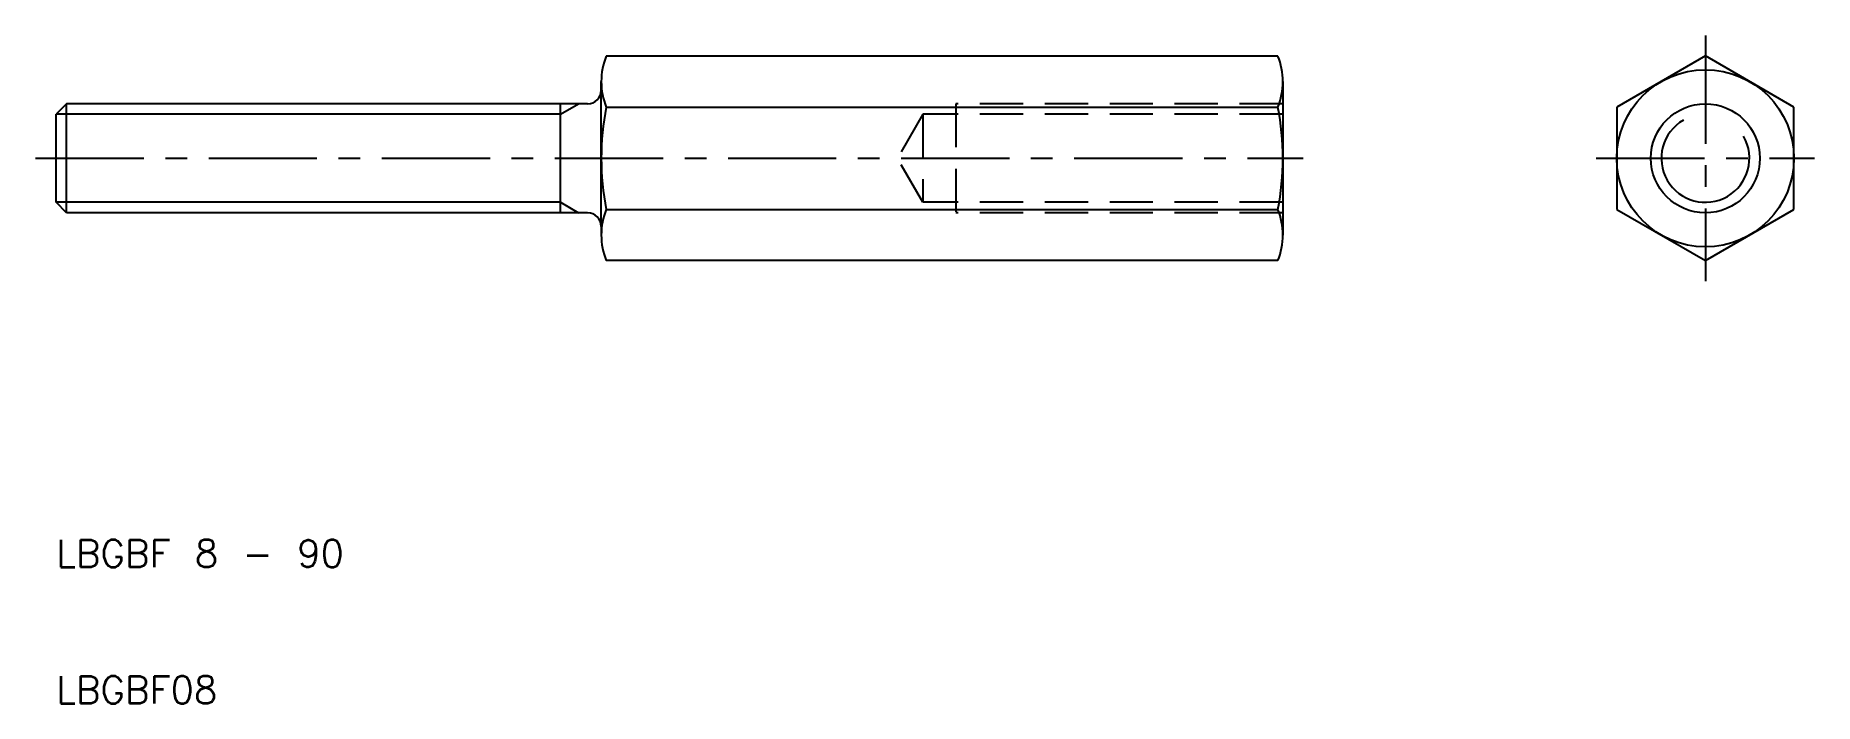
# Model space of a CAD drawing. Extents: x 8 to 139, y 10 to 59.
import ezdxf

# ---------------------------------------------------------------- set-up
doc = ezdxf.new("R2010")
doc.units = 0
doc.header["$LTSCALE"] = 0.25
doc.linetypes.add('CENTER', pattern=[50.8, 31.75, -6.35, 6.35, -6.35])
doc.linetypes.add('DASHED', pattern=[19.05, 12.7, -6.35])
doc.layers.get('0').update_dxf_attribs({"linetype": 'CONTINUOUS'})
doc.layers.add('CENTER', color=1, linetype='CENTER')
doc.styles.get("Standard").update_dxf_attribs({"font": 'txt.shx', "bigfont": 'extfont.shx'})

msp = doc.modelspace()

# ---------------------------------------------------------------- linework, layer by layer
for p, q in [((50.36, 57.51), (99.64, 57.51)), ((131, 57.51), (124.5, 53.75)), ((137.5, 53.75), (131, 57.51)), ((50, 55), (50, 55.63)), ((50, 45), (50, 55)), ((100, 55.63), (100, 44.37)), ((10.77, 54), (10, 53.23)), ((49, 54), (10.77, 54)), ((10.77, 46), (10.77, 54)), ((47, 46), (47, 54)), ((50.36, 53.75), (99.64, 53.75)), ((124.5, 53.75), (124.5, 46.25)), ((137.5, 46.25), (137.5, 53.75)), ((10, 46.77), (10, 53.23)), ((10.77, 46), (10, 46.77)), ((49, 46), (10.77, 46)), ((50.36, 46.25), (99.64, 46.25)), ((124.5, 46.25), (131, 42.49)), ((131, 42.49), (137.5, 46.25)), ((50, 45), (50, 44.37)), ((99.64, 42.49), (50.36, 42.49))]:
    msp.add_line(p, q)
at = {"color": 3}
for p, q in [((47, 53.23), (48.33, 54)), ((47, 53.23), (10, 53.23)), ((47, 46.77), (10, 46.77)), ((47, 46.77), (48.33, 46))]:
    msp.add_line(p, q, dxfattribs=at)
at = {"color": 3, "linetype": 'DASHED'}
for p, q in [((100, 54), (76, 54)), ((76, 54), (76, 46)), ((73.6, 53.23), (71.73, 50)), ((100, 53.23), (73.6, 53.23)), ((73.6, 53.23), (73.6, 46.77)), ((73.6, 46.77), (71.73, 50)), ((100, 46.77), (73.6, 46.77)), ((100, 46), (76, 46))]:
    msp.add_line(p, q, dxfattribs=at)
for radius in [6.5, 4]:
    msp.add_circle((131, 50), radius)
for centre, radius, start, end in [((55.01, 55.63), 5.01, 158.0126, 180), ((94.99, 55.63), 5.01, 0, 21.9874), ((49, 55), 1, 270, 0), ((55.01, 55.63), 5.01, 180, 201.9874), ((94.99, 55.63), 5.01, 338.0126, 0), ((69.5, 50), 19.5, 168.9042, 191.0958), ((80.5, 50), 19.5, 348.9042, 11.0958), ((49, 45), 1, 0, 90), ((55.01, 44.37), 5.01, 158.0126, 180), ((94.99, 44.37), 5.01, 0, 21.9874), ((55.01, 44.37), 5.01, 180, 201.9874), ((94.99, 44.37), 5.01, 338.0126, 0)]:
    msp.add_arc(centre, radius, start, end)
at = {"color": 3}
msp.add_arc((131, 50), 3.23, 120, 30, dxfattribs=at)
at = {"layer": 'CENTER', "color": 1, "linetype": 'CENTER'}
for p, q in [((131, 59.01), (131, 40.99)), ((8.5, 50), (101.5, 50)), ((123, 50), (139, 50))]:
    msp.add_line(p, q, dxfattribs=at)

# ---------------------------------------------------------------- texts
for s, p in [('LBGBF 8 - 90', (10, 20)), ('LBGBF08', (10, 10))]:
    msp.add_text(s, height=2).set_placement(p)

doc.saveas('drawing.dxf')
